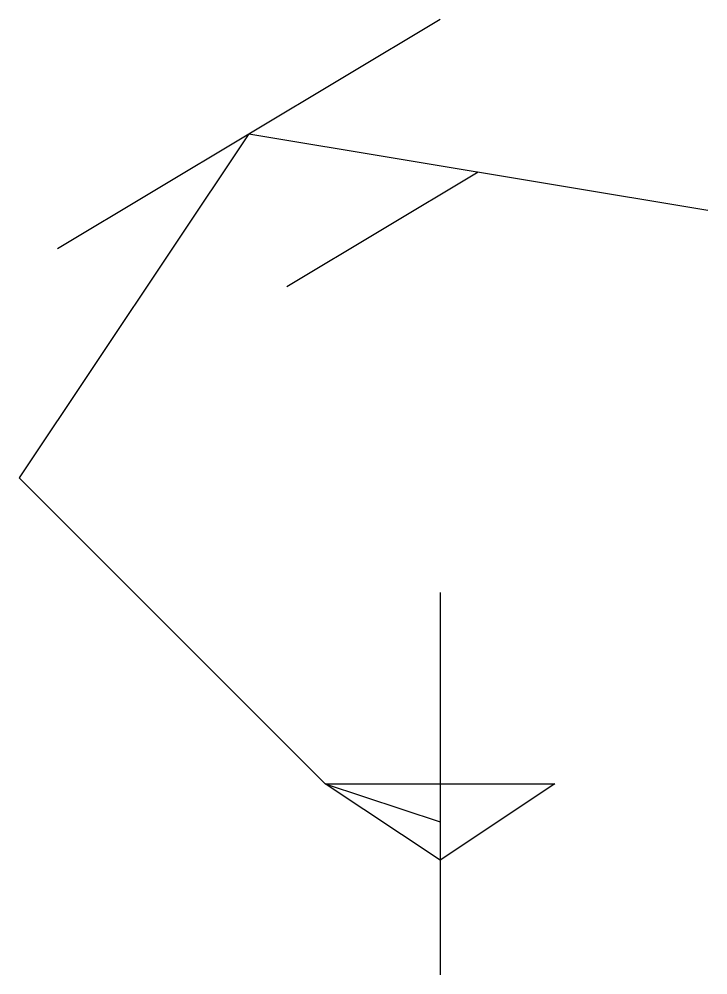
# Model space of a CAD drawing. Extents: x 60 to 240, y -10 to 240.
import ezdxf

# ---------------------------------------------------------------- set-up
doc = ezdxf.new("R2010")
doc.units = 0
doc.layers.get('0').update_dxf_attribs({"linetype": 'CONTINUOUS'})

msp = doc.modelspace()

# ---------------------------------------------------------------- linework, layer by layer
for p, q in [((70, 180), (170, 240)), ((120, 210), (60, 120)), ((120, 210), (240, 190)), ((180, 200), (130, 170)), ((60, 120), (140, 40)), ((170, 90), (170, -10)), ((140, 40), (200, 40)), ((170, 20), (140, 40)), ((140, 40), (170, 30)), ((200, 40), (170, 20))]:
    msp.add_line(p, q)

doc.saveas('drawing.dxf')
